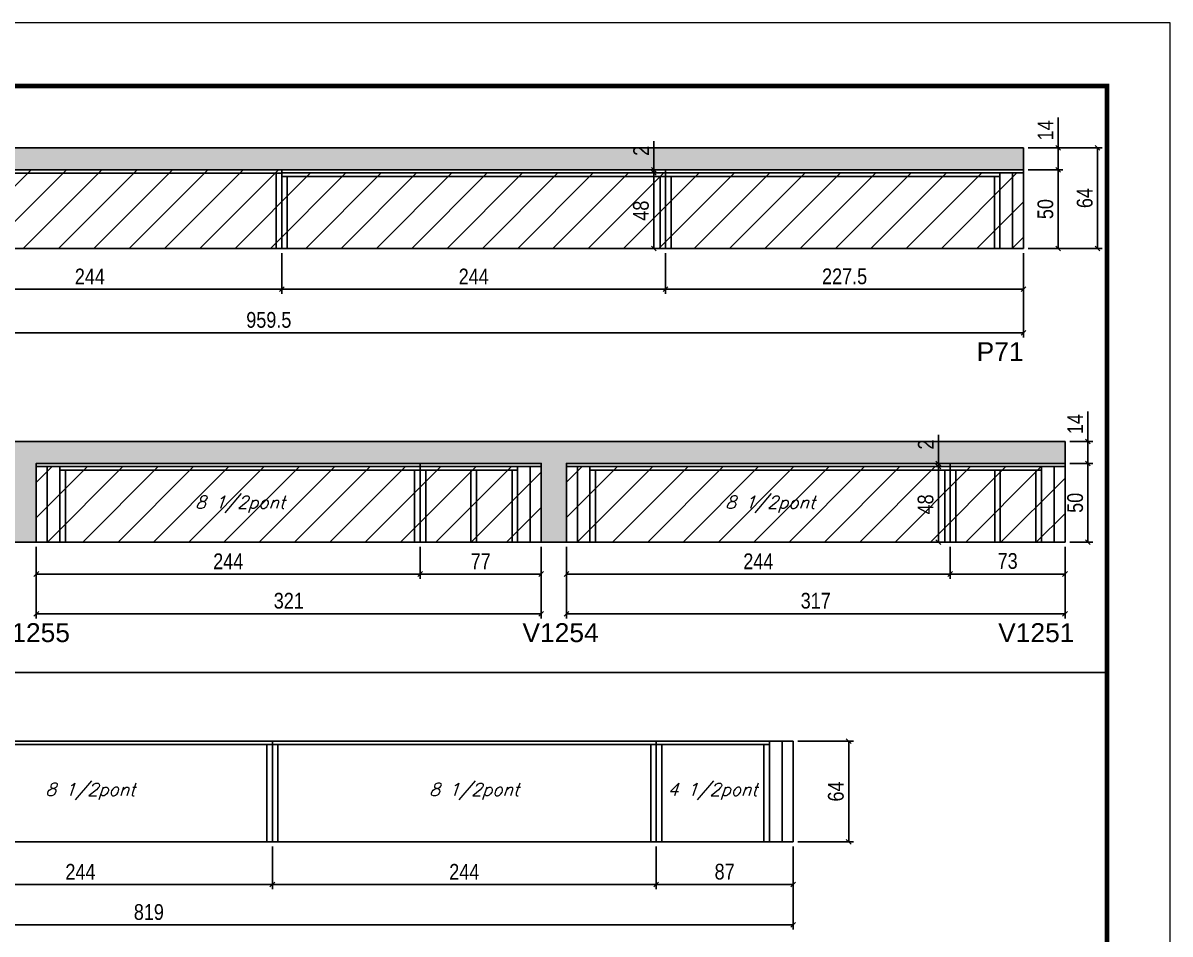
# Model space of a CAD drawing. Extents: x 3309 to 9563, y -2522 to 14608.
# Drawn here: x 8834 to 9563, y 9434 to 10014 of the extents above; entities that cross this region are included whole.
import ezdxf

# ---------------------------------------------------------------- set-up
doc = ezdxf.new("R2010")
doc.units = 0
doc.linetypes.add('DASHED', pattern=[0.75, 0.5, -0.25])
for name, color, linetype in [('5', 5, 'Continuous'), ('COTA', 241, 'Continuous'), ('Painéis', 200, 'Continuous'), ('SARR_2.2x7', 40, 'Continuous'), ('SARR_3.5x7', 81, 'Continuous'), ('texto', 7, 'Continuous')]:
    doc.layers.add(name, color=color, linetype=linetype)
for name, color, linetype, lineweight in [('Folhas', 255, 'Continuous', 9), ('Hachura', 251, 'Continuous', 9), ('SARRAFO DE PRESSAO', 251, 'DASHED', 9)]:
    doc.layers.add(name, color=color, linetype=linetype, lineweight=lineweight)
doc.styles.add('COTA TECNICA', font='techl___.ttf', dxfattribs={"height": 10})
doc.styles.add('Romans', font='romans.shx')
doc.styles.get("Standard").update_dxf_attribs({"font": 'arial.ttf'})
doc.dimstyles.new('PAINEL', dxfattribs={"dimtxt": 10, "dimasz": 3, "dimexe": 3, "dimexo": 3, "dimgap": 3, "dimtad": 1, "dimdec": 1, "dimzin": 12, "dimdsep": 46, "dimtxsty": 'COTA TECNICA', "dimblk1": 'OBLIQUE', "dimblk2": 'OBLIQUE', "dimsah": 1, "dimcen": 0.9, "dimclrd": 4, "dimclre": 4, "dimclrt": 240, "dimadec": 1, "dimazin": 3, "dimtfac": 1, "dimtdec": 1, "dimtmove": 0, "dimatfit": 3, "dimfxl": 1, "dimtolj": 1, "dimtzin": 12, "dimarcsym": 0})

# ---------------------------------------------------------------- blocks, each defined once
blk = doc.blocks.new('9999999999')
at = {"layer": 'Folhas'}
blk.add_lwpolyline([(98138.98, 34190.21), (99623.98, 34190.21), (99623.98, 35240.21), (98138.98, 35240.21)], close=True, dxfattribs=at)
at = {"layer": 'Folhas', "color": 30, "const_width": 3}
blk.add_lwpolyline([(98213.98, 34230.21), (99583.98, 34230.21), (99583.98, 35200.21), (98213.98, 35200.21)], close=True, dxfattribs=at)
blk = doc.blocks.new('_Oblique')
at = {"color": 0, "linetype": 'ByBlock', "lineweight": -2}
blk.add_line((-0.5, -0.5), (0.5, 0.5), dxfattribs=at)
blk = doc.blocks.new('*D486')
at = {"layer": 'COTA', "color": 4, "linetype": 'ByBlock', "lineweight": -2, "transparency": 16777216}
for p, q in [((8510.22, 9867.25), (8510.22, 9813.63)), ((9469.72, 9867.25), (9469.72, 9813.63)), ((9469.72, 9816.63), (8510.22, 9816.63))]:
    blk.add_line(p, q, dxfattribs=at)
at = {"layer": 'Defpoints', "color": 0, "linetype": 'ByBlock', "transparency": 16777216}
for p in [(8510.22, 9870.25), (9469.72, 9870.25), (8510.22, 9816.63)]:
    blk.add_point(p, dxfattribs=at)
at = {"layer": 'COTA', "color": 4, "linetype": 'ByBlock', "lineweight": -2, "transparency": 16777216, "xscale": 3, "yscale": 3, "zscale": 3, "rotation": 180}
blk.add_blockref('_Oblique', (8510.22, 9816.63), dxfattribs=at)
at = {"layer": 'COTA', "color": 4, "linetype": 'ByBlock', "lineweight": -2, "transparency": 16777216, "xscale": 3, "yscale": 3, "zscale": 3}
blk.add_blockref('_Oblique', (9469.72, 9816.63), dxfattribs=at)
at = {"layer": 'COTA', "color": 240, "linetype": 'ByBlock', "transparency": 16777216, "insert": (8989.97, 9824.77), "char_height": 10, "attachment_point": 5, "style": 'COTA TECNICA'}
blk.add_mtext('\\A1;959.5', dxfattribs=at)
blk = doc.blocks.new('*D480')
at = {"layer": 'COTA', "color": 4, "lineweight": -2, "transparency": 16777216}
for p, q in [((8754.22, 9867.25), (8754.22, 9841.34)), ((8998.22, 9867.25), (8998.22, 9841.34)), ((8754.22, 9844.34), (8998.22, 9844.34))]:
    blk.add_line(p, q, dxfattribs=at)
at = {"layer": 'Defpoints', "color": 0, "transparency": 16777216}
for p in [(8754.22, 9870.25, 0), (8998.22, 9870.25, 0), (8998.22, 9844.34)]:
    blk.add_point(p, dxfattribs=at)
at = {"layer": 'COTA', "color": 4, "lineweight": -2, "transparency": 16777216, "xscale": 3, "yscale": 3, "zscale": 3, "rotation": 180}
blk.add_blockref('_Oblique', (8754.22, 9844.34), dxfattribs=at)
at = {"layer": 'COTA', "color": 4, "lineweight": -2, "transparency": 16777216, "xscale": 3, "yscale": 3, "zscale": 3}
blk.add_blockref('_Oblique', (8998.22, 9844.34), dxfattribs=at)
at = {"layer": 'COTA', "color": 240, "transparency": 16777216, "insert": (8876.22, 9852.41), "char_height": 10, "attachment_point": 5, "style": 'COTA TECNICA'}
blk.add_mtext('\\A1;244', dxfattribs=at)
blk = doc.blocks.new('*D481')
at = {"layer": 'COTA', "color": 4, "lineweight": -2, "transparency": 16777216}
for p, q in [((9472.72, 9934.25), (9519.77, 9934.25)), ((9516.77, 9934.25), (9516.77, 9870.25)), ((9472.72, 9870.25), (9519.77, 9870.25))]:
    blk.add_line(p, q, dxfattribs=at)
at = {"layer": 'Defpoints', "color": 0, "transparency": 16777216}
for p in [(9469.72, 9934.25, 0), (9469.72, 9870.25, 0), (9516.77, 9870.25)]:
    blk.add_point(p, dxfattribs=at)
at = {"layer": 'COTA', "color": 4, "lineweight": -2, "transparency": 16777216, "xscale": 3, "yscale": 3, "zscale": 3}
for p, rotation in [((9516.77, 9934.25), 90), ((9516.77, 9870.25), 270)]:
    blk.add_blockref('_Oblique', p, dxfattribs=dict(at, rotation=rotation))
at = {"layer": 'COTA', "color": 240, "transparency": 16777216, "insert": (9508.67, 9902.25), "char_height": 10, "attachment_point": 5, "rotation": 90, "style": 'COTA TECNICA'}
blk.add_mtext('\\A1;64', dxfattribs=at)
blk = doc.blocks.new('*D487')
at = {"layer": 'COTA', "color": 4, "lineweight": -2, "transparency": 16777216}
for p, q in [((8998.22, 9867.25), (8998.22, 9841.34)), ((9242.22, 9867.25), (9242.22, 9841.34)), ((8998.22, 9844.34), (9242.22, 9844.34))]:
    blk.add_line(p, q, dxfattribs=at)
at = {"layer": 'Defpoints', "color": 0, "transparency": 16777216}
for p in [(8998.22, 9870.25, 0), (9242.22, 9870.25, 0), (9242.22, 9844.34)]:
    blk.add_point(p, dxfattribs=at)
at = {"layer": 'COTA', "color": 4, "lineweight": -2, "transparency": 16777216, "xscale": 3, "yscale": 3, "zscale": 3, "rotation": 180}
blk.add_blockref('_Oblique', (8998.22, 9844.34), dxfattribs=at)
at = {"layer": 'COTA', "color": 4, "lineweight": -2, "transparency": 16777216, "xscale": 3, "yscale": 3, "zscale": 3}
blk.add_blockref('_Oblique', (9242.22, 9844.34), dxfattribs=at)
at = {"layer": 'COTA', "color": 240, "transparency": 16777216, "insert": (9120.22, 9852.41), "char_height": 10, "attachment_point": 5, "style": 'COTA TECNICA'}
blk.add_mtext('\\A1;244', dxfattribs=at)
blk = doc.blocks.new('*D488')
at = {"layer": 'COTA', "color": 4, "lineweight": -2, "transparency": 16777216}
for p, q in [((9472.72, 9920.25), (9494.77, 9920.25)), ((9491.77, 9920.25), (9491.77, 9870.25)), ((9472.72, 9870.25), (9494.77, 9870.25))]:
    blk.add_line(p, q, dxfattribs=at)
at = {"layer": 'Defpoints', "color": 0, "transparency": 16777216}
for p in [(9469.72, 9920.25, 0), (9469.72, 9870.25, 0), (9491.77, 9870.25)]:
    blk.add_point(p, dxfattribs=at)
at = {"layer": 'COTA', "color": 4, "lineweight": -2, "transparency": 16777216, "xscale": 3, "yscale": 3, "zscale": 3}
for p, rotation in [((9491.77, 9920.25), 90), ((9491.77, 9870.25), 270)]:
    blk.add_blockref('_Oblique', p, dxfattribs=dict(at, rotation=rotation))
at = {"layer": 'COTA', "color": 240, "transparency": 16777216, "insert": (9483.66, 9895.25), "char_height": 10, "attachment_point": 5, "rotation": 90, "style": 'COTA TECNICA'}
blk.add_mtext('\\A1;50', dxfattribs=at)
blk = doc.blocks.new('*D489')
at = {"layer": 'COTA', "color": 4, "lineweight": -2, "transparency": 16777216}
for p, q in [((9491.77, 9934.25), (9491.77, 9953.37)), ((9472.72, 9934.25), (9494.77, 9934.25)), ((9491.77, 9920.25), (9491.77, 9934.25)), ((9472.72, 9920.25), (9494.77, 9920.25))]:
    blk.add_line(p, q, dxfattribs=at)
at = {"layer": 'Defpoints', "color": 0, "transparency": 16777216}
for p in [(9469.72, 9934.25, 0), (9491.77, 9934.25), (9469.72, 9920.25, 0)]:
    blk.add_point(p, dxfattribs=at)
at = {"layer": 'COTA', "color": 4, "lineweight": -2, "transparency": 16777216, "xscale": 3, "yscale": 3, "zscale": 3}
for p, rotation in [((9491.77, 9934.25), 90), ((9491.77, 9920.25), 270)]:
    blk.add_blockref('_Oblique', p, dxfattribs=dict(at, rotation=rotation))
at = {"layer": 'COTA', "color": 240, "transparency": 16777216, "insert": (9483.69, 9945.31), "char_height": 10, "attachment_point": 5, "rotation": 90, "style": 'COTA TECNICA'}
blk.add_mtext('\\A1;14', dxfattribs=at)
blk = doc.blocks.new('*D490')
at = {"layer": 'COTA', "color": 4, "lineweight": -2, "transparency": 16777216}
for p, q in [((9242.22, 9867.25), (9242.22, 9841.34)), ((9469.72, 9867.25), (9469.72, 9841.34)), ((9242.22, 9844.34), (9469.72, 9844.34))]:
    blk.add_line(p, q, dxfattribs=at)
at = {"layer": 'Defpoints', "color": 0, "transparency": 16777216}
for p in [(9242.22, 9870.25, 0), (9469.72, 9870.25, 0), (9469.72, 9844.34)]:
    blk.add_point(p, dxfattribs=at)
at = {"layer": 'COTA', "color": 4, "lineweight": -2, "transparency": 16777216, "xscale": 3, "yscale": 3, "zscale": 3, "rotation": 180}
blk.add_blockref('_Oblique', (9242.22, 9844.34), dxfattribs=at)
at = {"layer": 'COTA', "color": 4, "lineweight": -2, "transparency": 16777216, "xscale": 3, "yscale": 3, "zscale": 3}
blk.add_blockref('_Oblique', (9469.72, 9844.34), dxfattribs=at)
at = {"layer": 'COTA', "color": 240, "transparency": 16777216, "insert": (9355.97, 9852.45), "char_height": 10, "attachment_point": 5, "style": 'COTA TECNICA'}
blk.add_mtext('\\A1;227.5', dxfattribs=at)
blk = doc.blocks.new('*D494')
at = {"layer": 'COTA', "color": 4, "linetype": 'ByBlock', "lineweight": -2, "transparency": 16777216}
for p, q in [((8842.18, 9680.57), (8842.18, 9635.07)), ((9163.14, 9680.57), (9163.14, 9635.07)), ((9163.14, 9638.07), (8842.18, 9638.07))]:
    blk.add_line(p, q, dxfattribs=at)
at = {"layer": 'Defpoints', "color": 0, "linetype": 'ByBlock', "transparency": 16777216}
for p in [(8842.18, 9683.57), (9163.14, 9683.57), (8842.18, 9638.07)]:
    blk.add_point(p, dxfattribs=at)
at = {"layer": 'COTA', "color": 4, "linetype": 'ByBlock', "lineweight": -2, "transparency": 16777216, "xscale": 3, "yscale": 3, "zscale": 3, "rotation": 180}
blk.add_blockref('_Oblique', (8842.18, 9638.07), dxfattribs=at)
at = {"layer": 'COTA', "color": 4, "linetype": 'ByBlock', "lineweight": -2, "transparency": 16777216, "xscale": 3, "yscale": 3, "zscale": 3}
blk.add_blockref('_Oblique', (9163.14, 9638.07), dxfattribs=at)
at = {"layer": 'COTA', "color": 240, "linetype": 'ByBlock', "transparency": 16777216, "insert": (9002.66, 9646.29), "char_height": 10, "attachment_point": 5, "style": 'COTA TECNICA'}
blk.add_mtext('\\A1;321', dxfattribs=at)
blk = doc.blocks.new('*D495')
at = {"layer": 'COTA', "color": 4, "lineweight": -2, "transparency": 16777216}
for p, q in [((8842.18, 9680.57), (8842.18, 9660.32)), ((9086.18, 9680.57), (9086.18, 9660.32)), ((8842.18, 9663.32), (9086.18, 9663.32))]:
    blk.add_line(p, q, dxfattribs=at)
at = {"layer": 'Defpoints', "color": 0, "transparency": 16777216}
for p in [(8842.18, 9683.57), (9086.18, 9683.57), (9086.18, 9663.32)]:
    blk.add_point(p, dxfattribs=at)
at = {"layer": 'COTA', "color": 4, "lineweight": -2, "transparency": 16777216, "xscale": 3, "yscale": 3, "zscale": 3, "rotation": 180}
blk.add_blockref('_Oblique', (8842.18, 9663.32), dxfattribs=at)
at = {"layer": 'COTA', "color": 4, "lineweight": -2, "transparency": 16777216, "xscale": 3, "yscale": 3, "zscale": 3}
blk.add_blockref('_Oblique', (9086.18, 9663.32), dxfattribs=at)
at = {"layer": 'COTA', "color": 240, "transparency": 16777216, "insert": (8964.18, 9671.4), "char_height": 10, "attachment_point": 5, "style": 'COTA TECNICA'}
blk.add_mtext('\\A1;244', dxfattribs=at)
blk = doc.blocks.new('*D496')
at = {"layer": 'COTA', "color": 4, "lineweight": -2, "transparency": 16777216}
for p, q in [((9086.18, 9680.57), (9086.18, 9660.32)), ((9163.14, 9680.57), (9163.14, 9660.32)), ((9086.18, 9663.32), (9163.14, 9663.32))]:
    blk.add_line(p, q, dxfattribs=at)
at = {"layer": 'Defpoints', "color": 0, "transparency": 16777216}
for p in [(9086.18, 9683.57), (9163.14, 9683.57), (9163.14, 9663.32)]:
    blk.add_point(p, dxfattribs=at)
at = {"layer": 'COTA', "color": 4, "lineweight": -2, "transparency": 16777216, "xscale": 3, "yscale": 3, "zscale": 3, "rotation": 180}
blk.add_blockref('_Oblique', (9086.18, 9663.32), dxfattribs=at)
at = {"layer": 'COTA', "color": 4, "lineweight": -2, "transparency": 16777216, "xscale": 3, "yscale": 3, "zscale": 3}
blk.add_blockref('_Oblique', (9163.14, 9663.32), dxfattribs=at)
at = {"layer": 'COTA', "color": 240, "transparency": 16777216, "insert": (9124.66, 9671.4), "char_height": 10, "attachment_point": 5, "style": 'COTA TECNICA'}
blk.add_mtext('\\A1;77', dxfattribs=at)
blk = doc.blocks.new('*D497')
at = {"layer": 'COTA', "color": 4, "linetype": 'ByBlock', "lineweight": -2, "transparency": 16777216}
for p, q in [((9179.14, 9680.57), (9179.14, 9635.07)), ((9496.1, 9680.57), (9496.1, 9635.07)), ((9496.1, 9638.07), (9179.14, 9638.07))]:
    blk.add_line(p, q, dxfattribs=at)
at = {"layer": 'Defpoints', "color": 0, "linetype": 'ByBlock', "transparency": 16777216}
for p in [(9179.14, 9683.57), (9496.1, 9683.57), (9179.14, 9638.07)]:
    blk.add_point(p, dxfattribs=at)
at = {"layer": 'COTA', "color": 4, "linetype": 'ByBlock', "lineweight": -2, "transparency": 16777216, "xscale": 3, "yscale": 3, "zscale": 3, "rotation": 180}
blk.add_blockref('_Oblique', (9179.14, 9638.07), dxfattribs=at)
at = {"layer": 'COTA', "color": 4, "linetype": 'ByBlock', "lineweight": -2, "transparency": 16777216, "xscale": 3, "yscale": 3, "zscale": 3}
blk.add_blockref('_Oblique', (9496.1, 9638.07), dxfattribs=at)
at = {"layer": 'COTA', "color": 240, "linetype": 'ByBlock', "transparency": 16777216, "insert": (9337.62, 9646.29), "char_height": 10, "attachment_point": 5, "style": 'COTA TECNICA'}
blk.add_mtext('\\A1;317', dxfattribs=at)
blk = doc.blocks.new('*D498')
at = {"layer": 'COTA', "color": 4, "lineweight": -2, "transparency": 16777216}
for p, q in [((9179.14, 9680.57), (9179.14, 9660.32)), ((9423.14, 9680.57), (9423.14, 9660.32)), ((9179.14, 9663.32), (9423.14, 9663.32))]:
    blk.add_line(p, q, dxfattribs=at)
at = {"layer": 'Defpoints', "color": 0, "transparency": 16777216}
for p in [(9179.14, 9683.57), (9423.14, 9683.57), (9423.14, 9663.32)]:
    blk.add_point(p, dxfattribs=at)
at = {"layer": 'COTA', "color": 4, "lineweight": -2, "transparency": 16777216, "xscale": 3, "yscale": 3, "zscale": 3, "rotation": 180}
blk.add_blockref('_Oblique', (9179.14, 9663.32), dxfattribs=at)
at = {"layer": 'COTA', "color": 4, "lineweight": -2, "transparency": 16777216, "xscale": 3, "yscale": 3, "zscale": 3}
blk.add_blockref('_Oblique', (9423.14, 9663.32), dxfattribs=at)
at = {"layer": 'COTA', "color": 240, "transparency": 16777216, "insert": (9301.14, 9671.4), "char_height": 10, "attachment_point": 5, "style": 'COTA TECNICA'}
blk.add_mtext('\\A1;244', dxfattribs=at)
blk = doc.blocks.new('*D499')
at = {"layer": 'COTA', "color": 4, "lineweight": -2, "transparency": 16777216}
for p, q in [((9423.14, 9680.57), (9423.14, 9660.32)), ((9496.1, 9680.57), (9496.1, 9660.32)), ((9423.14, 9663.32), (9496.1, 9663.32))]:
    blk.add_line(p, q, dxfattribs=at)
at = {"layer": 'Defpoints', "color": 0, "transparency": 16777216}
for p in [(9423.14, 9683.57), (9496.1, 9683.57), (9496.1, 9663.32)]:
    blk.add_point(p, dxfattribs=at)
at = {"layer": 'COTA', "color": 4, "lineweight": -2, "transparency": 16777216, "xscale": 3, "yscale": 3, "zscale": 3, "rotation": 180}
blk.add_blockref('_Oblique', (9423.14, 9663.32), dxfattribs=at)
at = {"layer": 'COTA', "color": 4, "lineweight": -2, "transparency": 16777216, "xscale": 3, "yscale": 3, "zscale": 3}
blk.add_blockref('_Oblique', (9496.1, 9663.32), dxfattribs=at)
at = {"layer": 'COTA', "color": 240, "transparency": 16777216, "insert": (9459.62, 9671.54), "char_height": 10, "attachment_point": 5, "style": 'COTA TECNICA'}
blk.add_mtext('\\A1;73', dxfattribs=at)
blk = doc.blocks.new('*D500')
at = {"layer": 'COTA', "color": 4, "lineweight": -2, "transparency": 16777216}
for p, q in [((9499.1, 9733.57), (9513.69, 9733.57)), ((9510.69, 9733.57), (9510.69, 9683.57)), ((9499.1, 9683.57), (9513.69, 9683.57))]:
    blk.add_line(p, q, dxfattribs=at)
at = {"layer": 'Defpoints', "color": 0, "transparency": 16777216}
for p in [(9496.1, 9733.57, 0), (9496.1, 9683.57, 0), (9510.69, 9683.57)]:
    blk.add_point(p, dxfattribs=at)
at = {"layer": 'COTA', "color": 4, "lineweight": -2, "transparency": 16777216, "xscale": 3, "yscale": 3, "zscale": 3}
for p, rotation in [((9510.69, 9733.57), 90), ((9510.69, 9683.57), 270)]:
    blk.add_blockref('_Oblique', p, dxfattribs=dict(at, rotation=rotation))
at = {"layer": 'COTA', "color": 240, "transparency": 16777216, "insert": (9502.58, 9708.57), "char_height": 10, "attachment_point": 5, "rotation": 90, "style": 'COTA TECNICA'}
blk.add_mtext('\\A1;50', dxfattribs=at)
blk = doc.blocks.new('*D501')
at = {"layer": 'COTA', "color": 4, "lineweight": -2, "transparency": 16777216}
for p, q in [((9510.69, 9747.57), (9510.69, 9766.68)), ((9499.1, 9747.57), (9513.69, 9747.57)), ((9510.69, 9733.57), (9510.69, 9747.57)), ((9499.1, 9733.57), (9513.69, 9733.57))]:
    blk.add_line(p, q, dxfattribs=at)
at = {"layer": 'Defpoints', "color": 0, "transparency": 16777216}
for p in [(9496.1, 9747.57, 0), (9510.69, 9747.57), (9496.1, 9733.57, 0)]:
    blk.add_point(p, dxfattribs=at)
at = {"layer": 'COTA', "color": 4, "lineweight": -2, "transparency": 16777216, "xscale": 3, "yscale": 3, "zscale": 3}
for p, rotation in [((9510.69, 9747.57), 90), ((9510.69, 9733.57), 270)]:
    blk.add_blockref('_Oblique', p, dxfattribs=dict(at, rotation=rotation))
at = {"layer": 'COTA', "color": 240, "transparency": 16777216, "insert": (9502.62, 9758.62), "char_height": 10, "attachment_point": 5, "rotation": 90, "style": 'COTA TECNICA'}
blk.add_mtext('\\A1;14', dxfattribs=at)
blk = doc.blocks.new('*D482')
at = {"layer": 'COTA', "color": 4, "lineweight": -2, "transparency": 16777216}
for p, q in [((9239.22, 9918.25), (9231.64, 9918.25)), ((9234.64, 9870.25), (9234.64, 9918.25)), ((9239.22, 9870.25), (9231.64, 9870.25))]:
    blk.add_line(p, q, dxfattribs=at)
at = {"layer": 'Defpoints', "color": 0, "transparency": 16777216}
for p in [(9234.64, 9918.25), (9242.22, 9918.25, 0), (9242.22, 9870.25, 0)]:
    blk.add_point(p, dxfattribs=at)
at = {"layer": 'COTA', "color": 4, "lineweight": -2, "transparency": 16777216, "xscale": 3, "yscale": 3, "zscale": 3}
for p, rotation in [((9234.64, 9918.25), 90), ((9234.64, 9870.25), 270)]:
    blk.add_blockref('_Oblique', p, dxfattribs=dict(at, rotation=rotation))
at = {"layer": 'COTA', "color": 240, "transparency": 16777216, "insert": (9226.55, 9894.25), "char_height": 10, "attachment_point": 5, "rotation": 90, "style": 'COTA TECNICA'}
blk.add_mtext('\\A1;48', dxfattribs=at)
blk = doc.blocks.new('*D483')
at = {"layer": 'COTA', "color": 4, "lineweight": -2, "transparency": 16777216}
for p, q in [((9234.64, 9920.25), (9234.64, 9938.36)), ((9239.22, 9920.25), (9231.64, 9920.25)), ((9239.22, 9918.25), (9231.64, 9918.25)), ((9234.64, 9918.25), (9234.64, 9920.25)), ((9234.64, 9918.25), (9234.64, 9915.25))]:
    blk.add_line(p, q, dxfattribs=at)
at = {"layer": 'Defpoints', "color": 0, "transparency": 16777216}
for p in [(9234.64, 9920.25), (9242.22, 9920.25, 0), (9242.22, 9918.25, 0)]:
    blk.add_point(p, dxfattribs=at)
at = {"layer": 'COTA', "color": 4, "lineweight": -2, "transparency": 16777216, "xscale": 3, "yscale": 3, "zscale": 3}
for p, rotation in [((9234.64, 9920.25), 270), ((9234.64, 9918.25), 90)]:
    blk.add_blockref('_Oblique', p, dxfattribs=dict(at, rotation=rotation))
at = {"layer": 'COTA', "color": 240, "transparency": 16777216, "insert": (9226.64, 9932.31), "char_height": 10, "attachment_point": 5, "rotation": 90, "style": 'COTA TECNICA'}
blk.add_mtext('\\A1;2', dxfattribs=at)
blk = doc.blocks.new('*D473')
at = {"layer": 'COTA', "color": 4, "lineweight": -2, "transparency": 16777216}
for p, q in [((9420.14, 9731.57), (9412.57, 9731.57)), ((9415.57, 9683.57), (9415.57, 9731.57)), ((9420.14, 9683.57), (9412.57, 9683.57))]:
    blk.add_line(p, q, dxfattribs=at)
at = {"layer": 'Defpoints', "color": 0, "transparency": 16777216}
for p in [(9415.57, 9731.57), (9423.14, 9731.57, 0), (9423.14, 9683.57, 0)]:
    blk.add_point(p, dxfattribs=at)
at = {"layer": 'COTA', "color": 4, "lineweight": -2, "transparency": 16777216, "xscale": 3, "yscale": 3, "zscale": 3}
for p, rotation in [((9415.57, 9731.57), 90), ((9415.57, 9683.57), 270)]:
    blk.add_blockref('_Oblique', p, dxfattribs=dict(at, rotation=rotation))
at = {"layer": 'COTA', "color": 240, "transparency": 16777216, "insert": (9407.47, 9707.57), "char_height": 10, "attachment_point": 5, "rotation": 90, "style": 'COTA TECNICA'}
blk.add_mtext('\\A1;48', dxfattribs=at)
blk = doc.blocks.new('*D474')
at = {"layer": 'COTA', "color": 4, "lineweight": -2, "transparency": 16777216}
for p, q in [((9415.57, 9733.57), (9415.57, 9751.68)), ((9420.14, 9733.57), (9412.57, 9733.57)), ((9420.14, 9731.57), (9412.57, 9731.57)), ((9415.57, 9731.57), (9415.57, 9733.57)), ((9415.57, 9731.57), (9415.57, 9728.57))]:
    blk.add_line(p, q, dxfattribs=at)
at = {"layer": 'Defpoints', "color": 0, "transparency": 16777216}
for p in [(9415.57, 9733.57), (9423.14, 9733.57, 0), (9423.14, 9731.57, 0)]:
    blk.add_point(p, dxfattribs=at)
at = {"layer": 'COTA', "color": 4, "lineweight": -2, "transparency": 16777216, "xscale": 3, "yscale": 3, "zscale": 3}
for p, rotation in [((9415.57, 9733.57), 270), ((9415.57, 9731.57), 90)]:
    blk.add_blockref('_Oblique', p, dxfattribs=dict(at, rotation=rotation))
at = {"layer": 'COTA', "color": 240, "transparency": 16777216, "insert": (9407.57, 9745.62), "char_height": 10, "attachment_point": 5, "rotation": 90, "style": 'COTA TECNICA'}
blk.add_mtext('\\A1;2', dxfattribs=at)
blk = doc.blocks.new('*D2553')
at = {"layer": 'COTA', "color": 4, "lineweight": -2, "transparency": 16777216}
for p, q in [((8748.22, 9490.1), (8748.22, 9462.98)), ((8992.22, 9490.1), (8992.22, 9462.98)), ((8748.22, 9465.98), (8992.22, 9465.98))]:
    blk.add_line(p, q, dxfattribs=at)
at = {"layer": 'Defpoints', "color": 0, "transparency": 16777216}
for p in [(8748.22, 9493.1, 0), (8992.22, 9493.1, 0), (8992.22, 9465.98)]:
    blk.add_point(p, dxfattribs=at)
at = {"layer": 'COTA', "color": 4, "lineweight": -2, "transparency": 16777216, "xscale": 3, "yscale": 3, "zscale": 3, "rotation": 180}
blk.add_blockref('_Oblique', (8748.22, 9465.98), dxfattribs=at)
at = {"layer": 'COTA', "color": 4, "lineweight": -2, "transparency": 16777216, "xscale": 3, "yscale": 3, "zscale": 3}
blk.add_blockref('_Oblique', (8992.22, 9465.98), dxfattribs=at)
at = {"layer": 'COTA', "color": 240, "transparency": 16777216, "insert": (8870.22, 9474.05), "char_height": 10, "attachment_point": 5, "style": 'COTA TECNICA'}
blk.add_mtext('\\A1;244', dxfattribs=at)
blk = doc.blocks.new('*D2554')
at = {"layer": 'COTA', "color": 4, "lineweight": -2, "transparency": 16777216}
for p, q in [((8992.22, 9490.1), (8992.22, 9462.98)), ((9236.22, 9490.1), (9236.22, 9462.98)), ((8992.22, 9465.98), (9236.22, 9465.98))]:
    blk.add_line(p, q, dxfattribs=at)
at = {"layer": 'Defpoints', "color": 0, "transparency": 16777216}
for p in [(8992.22, 9493.1, 0), (9236.22, 9493.1, 0), (9236.22, 9465.98)]:
    blk.add_point(p, dxfattribs=at)
at = {"layer": 'COTA', "color": 4, "lineweight": -2, "transparency": 16777216, "xscale": 3, "yscale": 3, "zscale": 3, "rotation": 180}
blk.add_blockref('_Oblique', (8992.22, 9465.98), dxfattribs=at)
at = {"layer": 'COTA', "color": 4, "lineweight": -2, "transparency": 16777216, "xscale": 3, "yscale": 3, "zscale": 3}
blk.add_blockref('_Oblique', (9236.22, 9465.98), dxfattribs=at)
at = {"layer": 'COTA', "color": 240, "transparency": 16777216, "insert": (9114.22, 9474.05), "char_height": 10, "attachment_point": 5, "style": 'COTA TECNICA'}
blk.add_mtext('\\A1;244', dxfattribs=at)
blk = doc.blocks.new('*D2555')
at = {"layer": 'COTA', "color": 4, "lineweight": -2, "transparency": 16777216}
for p, q in [((8504.22, 9490.1), (8504.22, 9437.32)), ((9323.22, 9490.1), (9323.22, 9437.32)), ((9323.22, 9440.32), (8504.22, 9440.32))]:
    blk.add_line(p, q, dxfattribs=at)
at = {"layer": 'Defpoints', "color": 0, "transparency": 16777216}
for p in [(8504.22, 9493.1, 0), (9323.22, 9493.1, 0), (8504.22, 9440.32)]:
    blk.add_point(p, dxfattribs=at)
at = {"layer": 'COTA', "color": 4, "lineweight": -2, "transparency": 16777216, "xscale": 3, "yscale": 3, "zscale": 3, "rotation": 180}
blk.add_blockref('_Oblique', (8504.22, 9440.32), dxfattribs=at)
at = {"layer": 'COTA', "color": 4, "lineweight": -2, "transparency": 16777216, "xscale": 3, "yscale": 3, "zscale": 3}
blk.add_blockref('_Oblique', (9323.22, 9440.32), dxfattribs=at)
at = {"layer": 'COTA', "color": 240, "transparency": 16777216, "insert": (8913.72, 9448.43), "char_height": 10, "attachment_point": 5, "style": 'COTA TECNICA'}
blk.add_mtext('\\A1;819', dxfattribs=at)
blk = doc.blocks.new('*D2556')
at = {"layer": 'COTA', "color": 4, "lineweight": -2, "transparency": 16777216}
for p, q in [((9236.22, 9490.1), (9236.22, 9462.98)), ((9323.22, 9490.1), (9323.22, 9462.98)), ((9236.22, 9465.98), (9323.22, 9465.98))]:
    blk.add_line(p, q, dxfattribs=at)
at = {"layer": 'Defpoints', "color": 0, "transparency": 16777216}
for p in [(9236.22, 9493.1), (9323.22, 9493.1), (9323.22, 9465.98)]:
    blk.add_point(p, dxfattribs=at)
at = {"layer": 'COTA', "color": 4, "lineweight": -2, "transparency": 16777216, "xscale": 3, "yscale": 3, "zscale": 3, "rotation": 180}
blk.add_blockref('_Oblique', (9236.22, 9465.98), dxfattribs=at)
at = {"layer": 'COTA', "color": 4, "lineweight": -2, "transparency": 16777216, "xscale": 3, "yscale": 3, "zscale": 3}
blk.add_blockref('_Oblique', (9323.22, 9465.98), dxfattribs=at)
at = {"layer": 'COTA', "color": 240, "transparency": 16777216, "insert": (9279.72, 9474.08), "char_height": 10, "attachment_point": 5, "style": 'COTA TECNICA'}
blk.add_mtext('\\A1;87', dxfattribs=at)
blk = doc.blocks.new('*D2557')
at = {"layer": 'COTA', "color": 4, "lineweight": -2, "transparency": 16777216}
for p, q in [((9326.22, 9557.1), (9361.57, 9557.1)), ((9358.57, 9557.1), (9358.57, 9493.1)), ((9326.22, 9493.1), (9361.57, 9493.1))]:
    blk.add_line(p, q, dxfattribs=at)
at = {"layer": 'Defpoints', "color": 0, "transparency": 16777216}
for p in [(9323.22, 9557.1), (9323.22, 9493.1), (9358.57, 9493.1)]:
    blk.add_point(p, dxfattribs=at)
at = {"layer": 'COTA', "color": 4, "lineweight": -2, "transparency": 16777216, "xscale": 3, "yscale": 3, "zscale": 3}
for p, rotation in [((9358.57, 9557.1), 90), ((9358.57, 9493.1), 270)]:
    blk.add_blockref('_Oblique', p, dxfattribs=dict(at, rotation=rotation))
at = {"layer": 'COTA', "color": 240, "transparency": 16777216, "insert": (9350.47, 9525.1), "char_height": 10, "attachment_point": 5, "rotation": 90, "style": 'COTA TECNICA'}
blk.add_mtext('\\A1;64', dxfattribs=at)

msp = doc.modelspace()

# ---------------------------------------------------------------- hatches: boundary and pattern name
at = {"layer": 'COTA'}
h = msp.add_hatch(dxfattribs=at)
h.set_pattern_fill('AR-CONC', color=256, scale=0.03)
h.set_pattern_definition([(50, (1583.474, -3341.7547), (5.4655401, -0.4781726), [0.5715, -6.2865]), (355, (1583.474, -3341.7547), (-1.0573026, 5.7317054), [0.4572, -5.0292175]), (100.451445, (1583.9296, -3341.7945), (4.4082374, 5.2535326), [0.4857003, -5.3427073]), (46.1842, (1583.474, -3340.2307), (8.1323712, -1.2612698), [0.85725, -9.42975]), (96.63556, (1584.152, -3340.336), (7.122124, 7.4227837), [0.7285507, -8.0140682]), (351.18415, (1583.474, -3340.231), (7.122124, 7.4227837), [0.685799, -7.543792]), (21, (1584.236, -3340.6117), (4.5484317, -3.067956), [0.5715, -6.2865]), (326, (1584.236, -3340.6117), (1.8540609, 5.525639), [0.4572, -5.0292]), (71.451445, (1584.615, -3340.8673), (6.4024926, 2.457683), [0.4857003, -5.3426981]), (37.5, (1583.4742, -3341.7547), (0.0926581, 2.53665117), [0, -4.96824, 0, -5.1054, 0, -5.04825]), (7.5, (1583.4742, -3341.7547), (2.00458988, 3.00541724), [0, -2.91084, 0, -4.85394, 0, -1.92405]), (327.5, (1581.775, -3341.7547), (4.06771786, -0.17186232), [0, -1.905, 0, -5.9436, 0, -7.8867]), (317.5, (1581.013, -3341.7547), (4.44387544, 0.7627947), [0, -2.4765, 0, -3.94716, 0, -5.6007])])
h.paths.add_polyline_path([(8510.22, 9934.25), (8510.22, 9920.25), (9469.72, 9920.25), (9469.72, 9934.25)])
h = msp.add_hatch(dxfattribs=at)
h.set_pattern_fill('AR-CONC', color=256, scale=0.03)
h.set_pattern_definition([(50, (4765.5, 1158.6532), (5.46554, -0.4781726), [0.5715, -6.2865]), (355, (4765.5, 1158.653), (-1.0573026, 5.7317054), [0.4572, -5.0292175]), (100.451445, (4765.9555, 1158.6134), (4.4082374, 5.2535326), [0.4857003, -5.3427073]), (46.1842, (4765.5, 1160.177), (8.132371, -1.26127), [0.85725, -9.42975]), (96.63556, (4766.178, 1160.072), (7.122124, 7.422784), [0.728551, -8.014068]), (351.18415, (4765.5, 1160.177), (7.122124, 7.422784), [0.685799, -7.543792]), (21, (4766.262, 1159.7962), (4.5484317, -3.067956), [0.5715, -6.2865]), (326, (4766.262, 1159.796), (1.854061, 5.525639), [0.4572, -5.0292]), (71.451445, (4766.641, 1159.5406), (6.4024926, 2.457683), [0.4857003, -5.342698]), (37.5, (4765.5, 1158.6532), (0.0926581, 2.53665117), [0, -4.96824, 0, -5.1054, 0, -5.04825]), (7.5, (4765.5, 1158.6532), (2.0045899, 3.00541724), [0, -2.91084, 0, -4.85394, 0, -1.92405]), (327.5, (4763.8007, 1158.6532), (4.06771786, -0.1718623), [0, -1.905, 0, -5.9436, 0, -7.8867]), (317.5, (4763.0387, 1158.6532), (4.4438754, 0.7627947), [0, -2.4765, 0, -3.94716, 0, -5.6007])])
h.paths.add_polyline_path([(9163.14, 9683.57), (9179.14, 9683.57), (9179.14, 9733.57), (9496.1, 9733.57), (9496.1, 9747.57), (8504.22, 9747.57), (8504.22, 9733.57), (8825.18, 9733.57), (8825.18, 9683.57), (8842.18, 9683.57), (8842.18, 9733.57), (9163.14, 9733.57)])
at = {"layer": 'Hachura', "linetype": 'ByBlock'}
h = msp.add_hatch(dxfattribs=at)
h.set_pattern_fill('ANSI31', color=256, scale=5)
h.set_pattern_definition([(45, (0, 385.329), (-11.22532, 11.22532), [])])
h.paths.add_polyline_path([(8510.22, 9920.25), (8510.22, 9870.25), (8754.22, 9870.25), (8754.22, 9920.25)])
h.paths.add_polyline_path([(8754.22, 9920.25), (8754.22, 9870.25), (8998.22, 9870.25), (8998.22, 9920.25)])
h.paths.add_polyline_path([(9242.22, 9870.25), (9242.22, 9918.25), (8998.22, 9918.25), (8998.22, 9870.25)])
h.paths.add_polyline_path([(9242.22, 9918.25), (9242.22, 9870.25), (9469.72, 9870.25), (9469.72, 9918.25)])
h.paths.add_polyline_path([(9423.14, 9731.57), (9423.14, 9683.57), (9496.1, 9683.57), (9496.1, 9731.57)])
h.paths.add_polyline_path([(9179.14, 9731.57), (9179.14, 9683.57), (9423.14, 9683.57), (9423.14, 9731.57)])
h.paths.add_polyline_path([(9163.14, 9683.57), (9163.14, 9731.57), (9086.18, 9731.57), (9086.18, 9683.57)])
h.paths.add_polyline_path([(9086.18, 9683.57), (9086.18, 9731.57), (8842.18, 9731.57), (8842.18, 9683.57)])
h.paths.add_polyline_path([(8825.18, 9683.57), (8825.18, 9731.57), (8748.22, 9731.57), (8748.22, 9683.57)])
h.paths.add_polyline_path([(8748.22, 9683.57), (8748.22, 9731.57), (8504.22, 9731.57), (8504.22, 9683.57)])

# ---------------------------------------------------------------- linework, layer by layer
at = {"layer": 'COTA'}
for p, q in [((8510.22, 9934.25, 0), (9469.72, 9934.25, 0)), ((9469.72, 9920.25, 0), (9469.72, 9934.25, 0)), ((8504.22, 9747.57, 0), (9496.1, 9747.57, 0)), ((9496.1, 9747.57, 0), (9496.1, 9733.57, 0)), ((8825.18, 9683.57, 0), (8842.18, 9683.57, 0)), ((9163.14, 9683.57, 0), (9179.14, 9683.57, 0)), ((8152.87, 9600.66), (9522.87, 9600.66))]:
    msp.add_line(p, q, dxfattribs=at)
at = {"layer": 'Painéis', "linetype": 'ByBlock'}
for p, q in [((9469.72, 9920.25, 0), (8510.22, 9920.25, 0)), ((8998.22, 9870.25, 0), (8998.22, 9920.25, 0)), ((9242.22, 9870.25, 0), (9242.22, 9920.25, 0)), ((9469.72, 9870.25, 0), (9469.72, 9920.25, 0)), ((9469.72, 9870.25, 0), (8510.22, 9870.25, 0)), ((9163.14, 9733.57, 0), (8842.18, 9733.57, 0)), ((8842.18, 9683.57, 0), (8842.18, 9733.57, 0)), ((9086.18, 9683.57, 0), (9086.18, 9733.57, 0)), ((9163.14, 9683.57, 0), (9163.14, 9733.57, 0)), ((9496.1, 9733.57, 0), (9179.14, 9733.57, 0)), ((9179.14, 9683.57, 0), (9179.14, 9733.57, 0)), ((9423.14, 9683.57, 0), (9423.14, 9733.57, 0)), ((9496.1, 9683.57, 0), (9496.1, 9733.57, 0)), ((9163.14, 9683.57, 0), (8842.18, 9683.57, 0)), ((9496.1, 9683.57, 0), (9179.14, 9683.57, 0)), ((9323.22, 9557.1, 0), (8504.22, 9557.1, 0)), ((8992.22, 9493.1, 0), (8992.22, 9557.1, 0)), ((9236.22, 9493.1, 0), (9236.22, 9557.1, 0)), ((9323.22, 9493.1, 0), (9323.22, 9557.1, 0)), ((9323.22, 9493.1, 0), (8504.22, 9493.1, 0))]:
    msp.add_line(p, q, dxfattribs=at)
at = {"layer": 'Painéis', "linetype": 'ByBlock', "elevation": 0}
for points in [[(9469.72, 9918.25), (8998.22, 9918.25), (8998.22, 9920.25), (9469.72, 9920.25)], [(9163.14, 9731.57), (8842.18, 9731.57), (8842.18, 9733.57), (9163.14, 9733.57)], [(9496.1, 9731.57), (9179.14, 9731.57), (9179.14, 9733.57), (9496.1, 9733.57)]]:
    msp.add_lwpolyline(points, close=True, dxfattribs=at)
at = {"layer": 'SARR_2.2x7', "linetype": 'Continuous'}
for p, q in [((8998.22, 9918.05, 0), (8754.22, 9918.05, 0)), ((9462.72, 9870.25, 0), (9462.72, 9918.25, 0)), ((9242.22, 9916.05, 0), (8998.22, 9916.05, 0)), ((9454.72, 9916.05, 0), (9242.22, 9916.05, 0)), ((8849.18, 9683.57, 0), (8849.18, 9731.57, 0)), ((9086.18, 9729.37, 0), (8857.18, 9729.37, 0)), ((9148.14, 9729.37, 0), (9086.18, 9729.37, 0)), ((9156.14, 9683.57, 0), (9156.14, 9731.57, 0)), ((9186.14, 9683.57, 0), (9186.14, 9731.57, 0)), ((9423.14, 9729.37, 0), (9194.14, 9729.37, 0)), ((9481.1, 9729.37, 0), (9423.14, 9729.37, 0)), ((9489.1, 9683.57, 0), (9489.1, 9731.57, 0)), ((8992.22, 9554.9, 0), (8748.22, 9554.9, 0)), ((9236.22, 9554.9, 0), (8992.22, 9554.9, 0)), ((9308.22, 9554.9, 0), (9236.22, 9554.9, 0)), ((9316.22, 9493.1, 0), (9316.22, 9557.1, 0))]:
    msp.add_line(p, q, dxfattribs=at)
at = {"layer": 'SARR_3.5x7'}
for p, q in [((8994.72, 9918.05, 0), (8994.72, 9870.25, 0)), ((9454.72, 9918.25, 0), (9454.72, 9870.25, 0)), ((9001.72, 9916.05, 0), (9001.72, 9870.25, 0)), ((9238.72, 9916.05, 0), (9238.72, 9870.25, 0)), ((9245.72, 9916.05, 0), (9245.72, 9870.25, 0)), ((9451.22, 9916.05, 0), (9451.22, 9870.25, 0)), ((8857.18, 9731.57, 0), (8857.18, 9683.57, 0)), ((8860.68, 9729.37, 0), (8860.68, 9683.57, 0)), ((9082.68, 9729.37, 0), (9082.68, 9683.57, 0)), ((9089.68, 9729.37, 0), (9089.68, 9683.57, 0)), ((9118.45, 9729.37, 0), (9118.45, 9683.57, 0)), ((9121.95, 9729.37, 0), (9121.95, 9683.57, 0)), ((9144.64, 9729.37, 0), (9144.64, 9683.57, 0)), ((9148.14, 9731.57, 0), (9148.14, 9683.57, 0)), ((9194.14, 9731.57, 0), (9194.14, 9683.57, 0)), ((9197.64, 9729.37, 0), (9197.64, 9683.57, 0)), ((9419.64, 9729.37, 0), (9419.64, 9683.57, 0)), ((9426.64, 9729.37, 0), (9426.64, 9683.57, 0)), ((9451.41, 9729.37, 0), (9451.41, 9683.57, 0)), ((9454.91, 9729.37, 0), (9454.91, 9683.57, 0)), ((9477.6, 9729.37, 0), (9477.6, 9683.57, 0)), ((9481.1, 9731.57, 0), (9481.1, 9683.57, 0)), ((8988.72, 9554.9, 0), (8988.72, 9493.1, 0)), ((8995.72, 9554.9, 0), (8995.72, 9493.1, 0)), ((9232.72, 9554.9, 0), (9232.72, 9493.1, 0)), ((9239.72, 9554.9, 0), (9239.72, 9493.1, 0)), ((9304.72, 9554.9, 0), (9304.72, 9493.1, 0)), ((9308.22, 9557.1, 0), (9308.22, 9493.1, 0))]:
    msp.add_line(p, q, dxfattribs=at)

# ---------------------------------------------------------------- block references
at = {"layer": 'SARRAFO DE PRESSAO', "color": 6, "linetype": 'ByBlock'}
msp.add_blockref('9999999999', (-90061.11, -25226.65), dxfattribs=at)

# ---------------------------------------------------------------- texts
at = {"layer": '5', "linetype": 'Continuous'}
for s, rotation, p in [('P71', 0.00004, (9439.92, 9798.62, 0)), ('V1255', 359.99996, (8815.1, 9620.06, 0)), ('V1254', 359.99996, (9151.2, 9620.06, 0)), ('V1251', 359.99996, (9453.62, 9620.06, 0))]:
    msp.add_text(s, height=12, rotation=rotation, dxfattribs=at).set_placement(p)
at = {"layer": 'texto', "color": 2, "char_height": 8, "attachment_point": 5, "style": 'Romans'}
for s, insert in [('{\\Q19;\\C256;8 1/2pont}', (8971.68, 9707.57, 0)), ('{\\Q19;\\C256;8 1/2pont}', (9308.64, 9707.57, 0)), ('{\\Q19;\\C256;8 1/2pont}', (8876.47, 9525.1, 0)), ('{\\Q19;\\C256;8 1/2pont}', (9120.47, 9525.1, 0)), ('{\\Q19;\\C256;4 1/2pont}', (9272.02, 9525.1, 0))]:
    msp.add_mtext(s, dxfattribs=dict(at, insert=insert))

# ---------------------------------------------------------------- dimensions: what is measured, and where the dimension line sits
at = {"layer": 'COTA'}
for base, p1, p2, picture, middle in [((9491.77, 9934.25), (9469.72, 9920.25, 0), (9469.72, 9934.25, 0), '*D489', (9483.69, 9945.31)), ((9234.64, 9920.25), (9242.22, 9918.25, 0), (9242.22, 9920.25, 0), '*D483', (9226.64, 9932.31)), ((9516.77, 9870.25), (9469.72, 9934.25, 0), (9469.72, 9870.25, 0), '*D481', (9508.67, 9902.25)), ((9234.64, 9918.25), (9242.22, 9870.25, 0), (9242.22, 9918.25, 0), '*D482', (9226.55, 9894.25)), ((9491.77, 9870.25), (9469.72, 9920.25, 0), (9469.72, 9870.25, 0), '*D488', (9483.66, 9895.25)), ((9510.69, 9747.57), (9496.1, 9733.57, 0), (9496.1, 9747.57, 0), '*D501', (9502.62, 9758.62)), ((9415.57, 9733.57), (9423.14, 9731.57, 0), (9423.14, 9733.57, 0), '*D474', (9407.57, 9745.62)), ((9510.69, 9683.57), (9496.1, 9733.57, 0), (9496.1, 9683.57, 0), '*D500', (9502.58, 9708.57)), ((9415.57, 9731.57), (9423.14, 9683.57, 0), (9423.14, 9731.57, 0), '*D473', (9407.47, 9707.57)), ((9358.57, 9493.1, 0), (9323.22, 9557.1, 0), (9323.22, 9493.1, 0), '*D2557', (9350.47, 9525.1, 0))]:
    dim = msp.add_linear_dim(base=base, p1=p1, p2=p2, angle=90, dimstyle='PAINEL', dxfattribs=at)
    dim.commit()
    dim.dimension.update_dxf_attribs({"geometry": picture, "text_midpoint": middle})
at = {"layer": 'COTA', "linetype": 'ByBlock'}
for base, p1, p2, picture, middle in [((8510.22, 9816.63, 0), (9469.72, 9870.25, 0), (8510.22, 9870.25, 0), '*D486', (8989.97, 9824.77, 0)), ((8842.18, 9638.07, 0), (9163.14, 9683.57, 0), (8842.18, 9683.57, 0), '*D494', (9002.66, 9646.29, 0)), ((9179.14, 9638.07, 0), (9496.1, 9683.57, 0), (9179.14, 9683.57, 0), '*D497', (9337.62, 9646.29, 0))]:
    dim = msp.add_linear_dim(base=base, p1=p1, p2=p2, angle=180, dimstyle='PAINEL', dxfattribs=at)
    dim.commit()
    dim.dimension.update_dxf_attribs({"geometry": picture, "text_midpoint": middle})
at = {"layer": 'COTA'}
for base, p1, p2, picture, middle in [((8998.22, 9844.34), (8754.22, 9870.25, 0), (8998.22, 9870.25, 0), '*D480', (8876.22, 9852.41)), ((9242.22, 9844.34), (8998.22, 9870.25, 0), (9242.22, 9870.25, 0), '*D487', (9120.22, 9852.41)), ((9469.72, 9844.34), (9242.22, 9870.25, 0), (9469.72, 9870.25, 0), '*D490', (9355.97, 9852.45)), ((9086.18, 9663.32, 0), (8842.18, 9683.57, 0), (9086.18, 9683.57, 0), '*D495', (8964.18, 9671.4, 0)), ((9423.14, 9663.32, 0), (9179.14, 9683.57, 0), (9423.14, 9683.57, 0), '*D498', (9301.14, 9671.4, 0)), ((8504.22, 9440.32), (9323.22, 9493.1, 0), (8504.22, 9493.1, 0), '*D2555', (8913.72, 9448.43)), ((8992.22, 9465.98), (8748.22, 9493.1, 0), (8992.22, 9493.1, 0), '*D2553', (8870.22, 9474.05)), ((9236.22, 9465.98), (8992.22, 9493.1, 0), (9236.22, 9493.1, 0), '*D2554', (9114.22, 9474.05)), ((9323.22, 9465.98, 0), (9236.22, 9493.1, 0), (9323.22, 9493.1, 0), '*D2556', (9279.72, 9474.08, 0))]:
    dim = msp.add_linear_dim(base=base, p1=p1, p2=p2, dimstyle='PAINEL', dxfattribs=at)
    dim.commit()
    dim.dimension.update_dxf_attribs({"geometry": picture, "text_midpoint": middle})
for base, p1, p2, picture, middle in [((9163.14, 9663.32, 0), (9086.18, 9683.57, 0), (9163.14, 9683.57, 0), '*D496', (9124.66, 9671.4, 0)), ((9496.1, 9663.32, 0), (9423.14, 9683.57, 0), (9496.1, 9683.57, 0), '*D499', (9459.62, 9671.54, 0))]:
    dim = msp.add_linear_dim(base=base, p1=p1, p2=p2, dimstyle='PAINEL', override={"dimtmove": 1}, dxfattribs=at)
    dim.commit()
    dim.dimension.update_dxf_attribs({"geometry": picture, "text_midpoint": middle})

doc.saveas('drawing.dxf')
